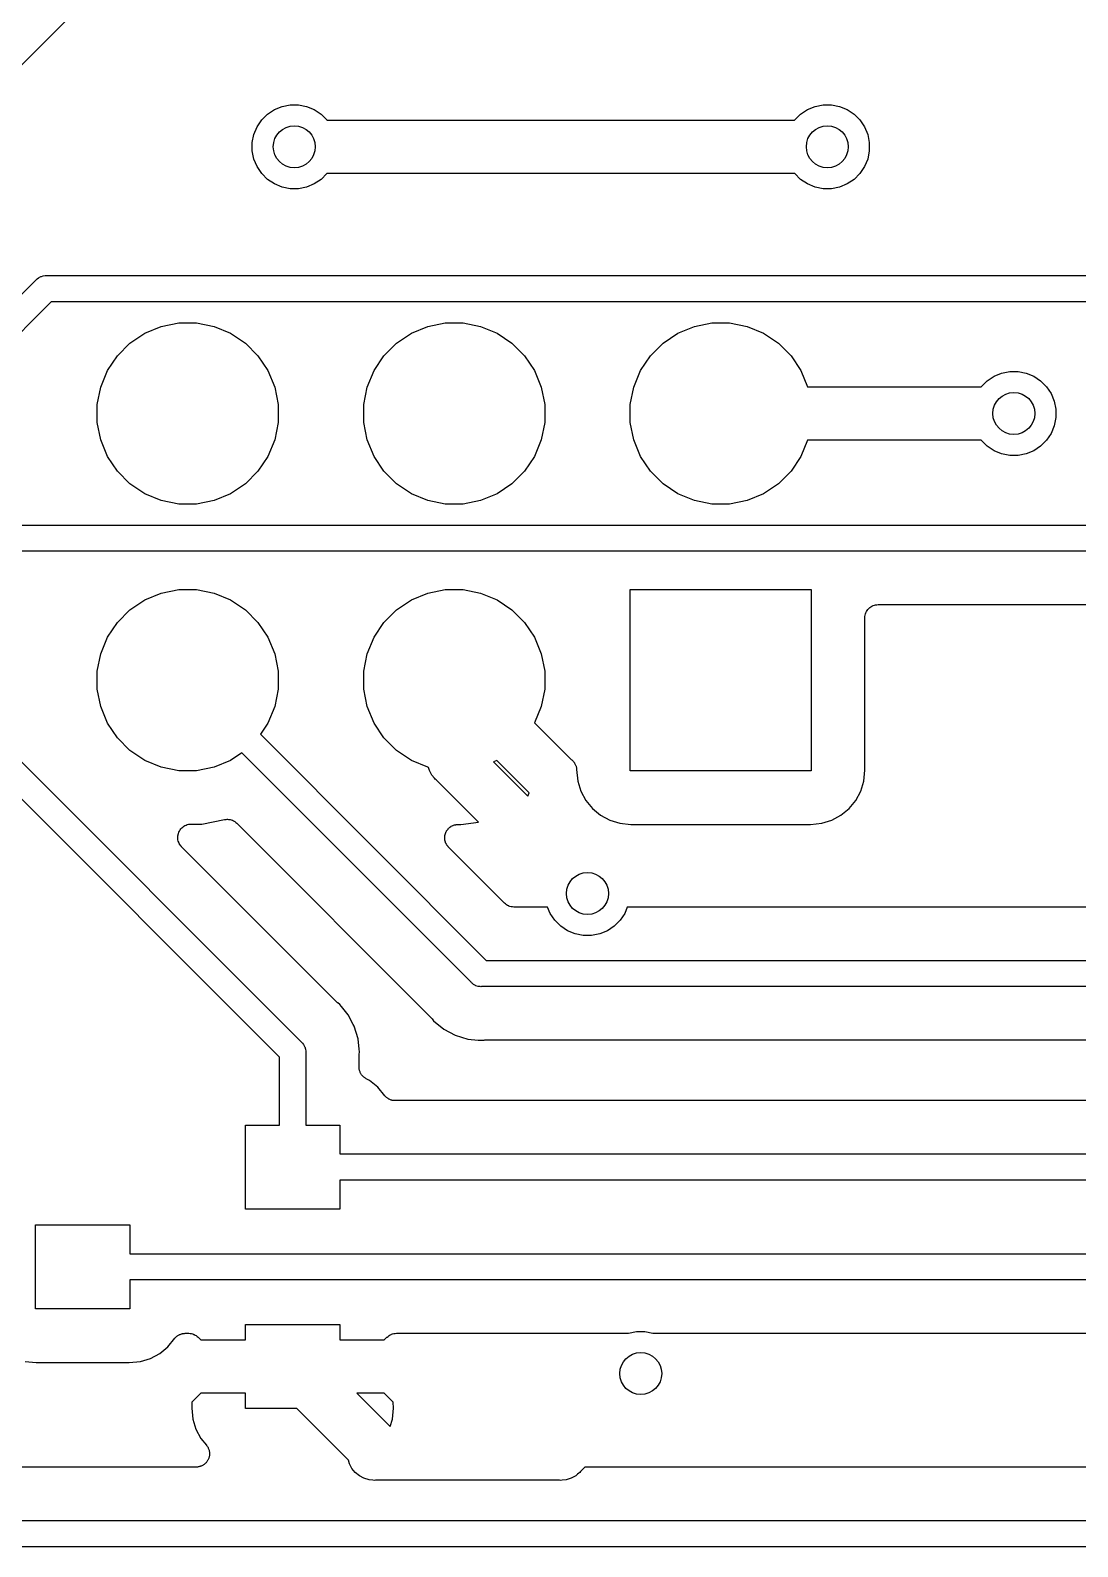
# Model space of a CAD drawing. Extents: x 0.71 to 5.18, y -2.29 to -0.62.
# Drawn here: x 2.591 to 2.984, y -2.275 to -1.706 of the extents above; entities that cross this region are included whole.
import ezdxf

# ---------------------------------------------------------------- set-up
doc = ezdxf.new("R2010")
doc.units = 0
doc.header["$MEASUREMENT"] = 0
doc.layers.add('BLACK', color=7, linetype='CONTINUOUS')

msp = doc.modelspace()

# ---------------------------------------------------------------- linework, layer by layer
at = {"layer": 'BLACK', "linetype": 'CONTINUOUS'}
for p, q in [((2.80204, -1.50492), (2.47727, -1.82969)), ((2.67777, -1.73996), (2.67996, -1.73777)), ((2.67996, -1.73777), (2.68254, -1.73604)), ((2.68254, -1.73604), (2.68541, -1.73486)), ((2.68541, -1.73486), (2.68845, -1.73425)), ((2.68845, -1.73425), (2.69155, -1.73425)), ((2.69155, -1.73425), (2.69459, -1.73486)), ((2.69459, -1.73486), (2.69746, -1.73604)), ((2.69746, -1.73604), (2.70004, -1.73777)), ((2.70004, -1.73777), (2.70223, -1.73996)), ((2.87777, -1.73996), (2.87996, -1.73777)), ((2.87996, -1.73777), (2.88254, -1.73604)), ((2.88254, -1.73604), (2.88541, -1.73486)), ((2.88541, -1.73486), (2.88845, -1.73425)), ((2.88845, -1.73425), (2.89155, -1.73425)), ((2.89155, -1.73425), (2.89459, -1.73486)), ((2.89459, -1.73486), (2.89746, -1.73604)), ((2.89746, -1.73604), (2.90004, -1.73777)), ((2.90004, -1.73777), (2.90223, -1.73996)), ((2.67425, -1.74845), (2.67486, -1.74541)), ((2.67486, -1.74541), (2.67604, -1.74254)), ((2.67604, -1.74254), (2.67777, -1.73996)), ((2.70223, -1.73996), (2.70226, -1.74)), ((2.70226, -1.74), (2.87774, -1.74)), ((2.87774, -1.74), (2.87777, -1.73996)), ((2.90223, -1.73996), (2.90396, -1.74254)), ((2.90396, -1.74254), (2.90514, -1.74541)), ((2.90514, -1.74541), (2.90575, -1.74845)), ((2.67425, -1.75155), (2.67425, -1.74845)), ((2.90575, -1.74845), (2.90575, -1.75155)), ((2.67486, -1.75459), (2.67425, -1.75155)), ((2.67604, -1.75746), (2.67486, -1.75459)), ((2.90514, -1.75459), (2.90396, -1.75746)), ((2.90575, -1.75155), (2.90514, -1.75459)), ((2.67777, -1.76004), (2.67604, -1.75746)), ((2.67996, -1.76223), (2.67777, -1.76004)), ((2.68254, -1.76396), (2.67996, -1.76223)), ((2.70004, -1.76223), (2.69746, -1.76396)), ((2.70223, -1.76004), (2.70004, -1.76223)), ((2.70226, -1.76), (2.70223, -1.76004)), ((2.87774, -1.76), (2.70226, -1.76)), ((2.87777, -1.76004), (2.87774, -1.76)), ((2.87996, -1.76223), (2.87777, -1.76004)), ((2.88254, -1.76396), (2.87996, -1.76223)), ((2.90004, -1.76223), (2.89746, -1.76396)), ((2.90223, -1.76004), (2.90004, -1.76223)), ((2.90396, -1.75746), (2.90223, -1.76004)), ((2.68541, -1.76514), (2.68254, -1.76396)), ((2.68845, -1.76575), (2.68541, -1.76514)), ((2.69155, -1.76575), (2.68845, -1.76575)), ((2.69459, -1.76514), (2.69155, -1.76575)), ((2.69746, -1.76396), (2.69459, -1.76514)), ((2.88541, -1.76514), (2.88254, -1.76396)), ((2.88845, -1.76575), (2.88541, -1.76514)), ((2.89155, -1.76575), (2.88845, -1.76575)), ((2.89459, -1.76514), (2.89155, -1.76575)), ((2.89746, -1.76396), (2.89459, -1.76514)), ((2.57031, -1.82273), (2.5931, -1.79994)), ((2.5931, -1.79994), (2.59326, -1.79975)), ((2.59326, -1.79975), (2.59348, -1.79956)), ((2.59348, -1.79956), (2.594, -1.79914)), ((2.594, -1.79914), (2.59486, -1.79868)), ((2.59486, -1.79868), (2.59513, -1.7986)), ((2.59513, -1.7986), (2.59579, -1.7984)), ((2.59579, -1.7984), (2.59651, -1.79833)), ((2.59651, -1.79833), (2.59675, -1.7983)), ((2.59651, -1.79833), (2.59651, -1.79833)), ((2.59675, -1.7983), (2.59699, -1.79833)), ((2.59699, -1.79833), (3.62471, -1.79833)), ((2.59879, -1.80817), (2.57727, -1.82969)), ((3.62651, -1.80817), (2.59879, -1.80817)), ((2.63392, -1.81991), (2.6401, -1.81735)), ((2.6401, -1.81735), (2.64666, -1.81604)), ((2.64666, -1.81604), (2.65334, -1.81604)), ((2.65334, -1.81604), (2.6599, -1.81735)), ((2.6599, -1.81735), (2.66608, -1.81991)), ((2.73392, -1.81991), (2.7401, -1.81735)), ((2.7401, -1.81735), (2.74666, -1.81604)), ((2.74666, -1.81604), (2.75334, -1.81604)), ((2.75334, -1.81604), (2.7599, -1.81735)), ((2.7599, -1.81735), (2.76608, -1.81991)), ((2.83392, -1.81991), (2.8401, -1.81735)), ((2.8401, -1.81735), (2.84666, -1.81604)), ((2.84666, -1.81604), (2.85334, -1.81604)), ((2.85334, -1.81604), (2.8599, -1.81735)), ((2.8599, -1.81735), (2.86608, -1.81991)), ((2.62362, -1.82835), (2.62835, -1.82362)), ((2.62835, -1.82362), (2.63392, -1.81991)), ((2.66608, -1.81991), (2.67165, -1.82362)), ((2.67165, -1.82362), (2.67638, -1.82835)), ((2.72362, -1.82835), (2.72835, -1.82362)), ((2.72835, -1.82362), (2.73392, -1.81991)), ((2.76608, -1.81991), (2.77165, -1.82362)), ((2.77165, -1.82362), (2.77638, -1.82835)), ((2.82362, -1.82835), (2.82835, -1.82362)), ((2.82835, -1.82362), (2.83392, -1.81991)), ((2.86608, -1.81991), (2.87165, -1.82362)), ((2.87165, -1.82362), (2.87638, -1.82835)), ((2.61991, -1.83392), (2.62362, -1.82835)), ((2.67638, -1.82835), (2.68009, -1.83392)), ((2.71991, -1.83392), (2.72362, -1.82835)), ((2.77638, -1.82835), (2.78009, -1.83392)), ((2.81991, -1.83392), (2.82362, -1.82835)), ((2.87638, -1.82835), (2.88009, -1.83392)), ((2.61735, -1.8401), (2.61991, -1.83392)), ((2.68009, -1.83392), (2.68265, -1.8401)), ((2.71735, -1.8401), (2.71991, -1.83392)), ((2.78009, -1.83392), (2.78265, -1.8401)), ((2.81735, -1.8401), (2.81991, -1.83392)), ((2.88009, -1.83392), (2.88261, -1.84)), ((2.94996, -1.83777), (2.95254, -1.83604)), ((2.95254, -1.83604), (2.95541, -1.83486)), ((2.95541, -1.83486), (2.95845, -1.83425)), ((2.95845, -1.83425), (2.96155, -1.83425)), ((2.96155, -1.83425), (2.96459, -1.83486)), ((2.96459, -1.83486), (2.96746, -1.83604)), ((2.96746, -1.83604), (2.97004, -1.83777)), ((2.61604, -1.84666), (2.61735, -1.8401)), ((2.68265, -1.8401), (2.68396, -1.84666)), ((2.71604, -1.84666), (2.71735, -1.8401)), ((2.78265, -1.8401), (2.78396, -1.84666)), ((2.81604, -1.84666), (2.81735, -1.8401)), ((2.88261, -1.84), (2.94774, -1.84)), ((2.94774, -1.84), (2.94777, -1.83996)), ((2.94777, -1.83996), (2.94996, -1.83777)), ((2.97004, -1.83777), (2.97223, -1.83996)), ((2.97223, -1.83996), (2.97396, -1.84254)), ((2.61604, -1.85334), (2.61604, -1.84666)), ((2.68396, -1.84666), (2.68396, -1.85334)), ((2.71604, -1.85334), (2.71604, -1.84666)), ((2.78396, -1.84666), (2.78396, -1.85334)), ((2.81604, -1.85334), (2.81604, -1.84666)), ((2.97396, -1.84254), (2.97514, -1.84541)), ((2.97514, -1.84541), (2.97575, -1.84845)), ((2.61735, -1.8599), (2.61604, -1.85334)), ((2.68396, -1.85334), (2.68265, -1.8599)), ((2.71735, -1.8599), (2.71604, -1.85334)), ((2.78396, -1.85334), (2.78265, -1.8599)), ((2.81735, -1.8599), (2.81604, -1.85334)), ((2.97575, -1.85155), (2.97514, -1.85459)), ((2.97575, -1.84845), (2.97575, -1.85155)), ((2.97396, -1.85746), (2.97223, -1.86004)), ((2.97514, -1.85459), (2.97396, -1.85746)), ((2.61991, -1.86608), (2.61735, -1.8599)), ((2.68265, -1.8599), (2.68009, -1.86608)), ((2.71991, -1.86608), (2.71735, -1.8599)), ((2.78265, -1.8599), (2.78009, -1.86608)), ((2.81991, -1.86608), (2.81735, -1.8599)), ((2.88261, -1.86), (2.88009, -1.86608)), ((2.94774, -1.86), (2.88261, -1.86)), ((2.94777, -1.86004), (2.94774, -1.86)), ((2.94996, -1.86223), (2.94777, -1.86004)), ((2.95254, -1.86396), (2.94996, -1.86223)), ((2.95541, -1.86514), (2.95254, -1.86396)), ((2.96746, -1.86396), (2.96459, -1.86514)), ((2.97004, -1.86223), (2.96746, -1.86396)), ((2.97223, -1.86004), (2.97004, -1.86223)), ((2.62362, -1.87165), (2.61991, -1.86608)), ((2.68009, -1.86608), (2.67638, -1.87165)), ((2.72362, -1.87165), (2.71991, -1.86608)), ((2.78009, -1.86608), (2.77638, -1.87165)), ((2.82362, -1.87165), (2.81991, -1.86608)), ((2.88009, -1.86608), (2.87638, -1.87165)), ((2.95845, -1.86575), (2.95541, -1.86514)), ((2.96155, -1.86575), (2.95845, -1.86575)), ((2.96459, -1.86514), (2.96155, -1.86575)), ((2.62835, -1.87638), (2.62362, -1.87165)), ((2.67638, -1.87165), (2.67165, -1.87638)), ((2.72835, -1.87638), (2.72362, -1.87165)), ((2.77638, -1.87165), (2.77165, -1.87638)), ((2.82835, -1.87638), (2.82362, -1.87165)), ((2.87638, -1.87165), (2.87165, -1.87638)), ((2.63392, -1.88009), (2.62835, -1.87638)), ((2.6401, -1.88265), (2.63392, -1.88009)), ((2.66608, -1.88009), (2.6599, -1.88265)), ((2.67165, -1.87638), (2.66608, -1.88009)), ((2.73392, -1.88009), (2.72835, -1.87638)), ((2.7401, -1.88265), (2.73392, -1.88009)), ((2.76608, -1.88009), (2.7599, -1.88265)), ((2.77165, -1.87638), (2.76608, -1.88009)), ((2.83392, -1.88009), (2.82835, -1.87638)), ((2.8401, -1.88265), (2.83392, -1.88009)), ((2.86608, -1.88009), (2.8599, -1.88265)), ((2.87165, -1.87638), (2.86608, -1.88009)), ((2.64666, -1.88396), (2.6401, -1.88265)), ((2.65334, -1.88396), (2.64666, -1.88396)), ((2.6599, -1.88265), (2.65334, -1.88396)), ((2.74666, -1.88396), (2.7401, -1.88265)), ((2.75334, -1.88396), (2.74666, -1.88396)), ((2.7599, -1.88265), (2.75334, -1.88396)), ((2.84666, -1.88396), (2.8401, -1.88265)), ((2.85334, -1.88396), (2.84666, -1.88396)), ((2.8599, -1.88265), (2.85334, -1.88396)), ((2.39879, -1.89183), (3.79291, -1.89183)), ((3.79291, -1.90167), (2.39699, -1.90167)), ((2.6401, -1.91735), (2.64666, -1.91604)), ((2.64666, -1.91604), (2.65334, -1.91604)), ((2.65334, -1.91604), (2.6599, -1.91735)), ((2.7401, -1.91735), (2.74666, -1.91604)), ((2.74666, -1.91604), (2.75334, -1.91604)), ((2.75334, -1.91604), (2.7599, -1.91735)), ((2.81604, -1.98396), (2.81604, -1.91604)), ((2.81604, -1.91604), (2.88396, -1.91604)), ((2.88396, -1.91604), (2.88396, -1.98396)), ((2.62835, -1.92362), (2.63392, -1.91991)), ((2.63392, -1.91991), (2.6401, -1.91735)), ((2.6599, -1.91735), (2.66608, -1.91991)), ((2.66608, -1.91991), (2.67165, -1.92362)), ((2.72835, -1.92362), (2.73392, -1.91991)), ((2.73392, -1.91991), (2.7401, -1.91735)), ((2.7599, -1.91735), (2.76608, -1.91991)), ((2.76608, -1.91991), (2.77165, -1.92362)), ((2.90765, -1.9219), (2.90811, -1.92177)), ((2.90811, -1.92177), (2.90812, -1.92177)), ((2.90812, -1.92177), (2.90814, -1.92176)), ((2.90814, -1.92176), (2.90861, -1.92172)), ((2.90861, -1.92172), (2.90908, -1.92167)), ((2.90908, -1.92167), (3.26101, -1.92167)), ((2.62362, -1.92835), (2.62835, -1.92362)), ((2.67165, -1.92362), (2.67638, -1.92835)), ((2.72362, -1.92835), (2.72835, -1.92362)), ((2.77165, -1.92362), (2.77638, -1.92835)), ((2.90408, -1.9266), (2.90413, -1.92613)), ((2.90408, -1.92664), (2.90408, -1.9266)), ((2.90408, -1.92667), (2.90408, -1.92664)), ((2.90408, -1.92664), (2.90408, -1.92664)), ((2.90408, -1.92664), (2.90408, -1.92664)), ((2.90408, -1.98371), (2.90408, -1.92667)), ((2.90413, -1.92613), (2.90418, -1.92567)), ((2.90418, -1.92565), (2.90419, -1.92563)), ((2.90418, -1.92567), (2.90418, -1.92565)), ((2.90419, -1.92563), (2.90433, -1.92519)), ((2.90433, -1.92519), (2.90447, -1.92474)), ((2.90447, -1.92474), (2.90448, -1.92472)), ((2.90448, -1.9247), (2.90471, -1.92429)), ((2.90448, -1.92472), (2.90448, -1.9247)), ((2.90471, -1.92429), (2.90493, -1.92388)), ((2.90493, -1.92388), (2.90494, -1.92386)), ((2.90494, -1.92386), (2.90495, -1.92385)), ((2.90495, -1.92385), (2.90525, -1.92349)), ((2.90525, -1.92349), (2.90555, -1.92313)), ((2.90555, -1.92313), (2.90557, -1.92311)), ((2.90557, -1.92311), (2.90558, -1.9231)), ((2.90558, -1.9231), (2.90595, -1.92281)), ((2.90595, -1.92281), (2.90631, -1.92251)), ((2.90631, -1.92251), (2.90633, -1.9225)), ((2.90633, -1.9225), (2.90634, -1.92249)), ((2.90634, -1.92249), (2.90676, -1.92227)), ((2.90676, -1.92227), (2.90717, -1.92205)), ((2.90717, -1.92205), (2.90719, -1.92205)), ((2.90719, -1.92205), (2.9072, -1.92204)), ((2.9072, -1.92204), (2.90765, -1.9219)), ((2.61991, -1.93392), (2.62362, -1.92835)), ((2.67638, -1.92835), (2.68009, -1.93392)), ((2.71991, -1.93392), (2.72362, -1.92835)), ((2.77638, -1.92835), (2.78009, -1.93392)), ((2.61735, -1.9401), (2.61991, -1.93392)), ((2.68009, -1.93392), (2.68265, -1.9401)), ((2.71735, -1.9401), (2.71991, -1.93392)), ((2.78009, -1.93392), (2.78265, -1.9401)), ((2.61604, -1.94666), (2.61735, -1.9401)), ((2.68265, -1.9401), (2.68396, -1.94666)), ((2.71604, -1.94666), (2.71735, -1.9401)), ((2.78265, -1.9401), (2.78396, -1.94666)), ((2.61604, -1.95334), (2.61604, -1.94666)), ((2.68396, -1.94666), (2.68396, -1.95334)), ((2.71604, -1.95334), (2.71604, -1.94666)), ((2.78396, -1.94666), (2.78396, -1.95334)), ((2.61735, -1.9599), (2.61604, -1.95334)), ((2.68396, -1.95334), (2.68265, -1.9599)), ((2.71735, -1.9599), (2.71604, -1.95334)), ((2.78396, -1.95334), (2.78265, -1.9599)), ((2.61991, -1.96608), (2.61735, -1.9599)), ((2.68265, -1.9599), (2.68009, -1.96608)), ((2.71991, -1.96608), (2.71735, -1.9599)), ((2.78265, -1.9599), (2.78013, -1.96599)), ((2.62362, -1.97165), (2.61991, -1.96608)), ((2.68009, -1.96608), (2.67727, -1.97031)), ((2.72362, -1.97165), (2.71991, -1.96608)), ((2.78013, -1.96599), (2.79384, -1.9797)), ((2.57727, -1.97031), (2.69268, -2.08572)), ((2.62835, -1.97638), (2.62362, -1.97165)), ((2.67727, -1.97031), (2.76204, -2.05508)), ((2.72835, -1.97638), (2.72362, -1.97165)), ((2.68445, -2.09141), (2.57031, -1.97727)), ((2.63392, -1.98009), (2.62835, -1.97638)), ((2.67031, -1.97727), (2.66608, -1.98009)), ((2.75635, -2.06331), (2.67031, -1.97727)), ((2.73392, -1.98009), (2.72835, -1.97638)), ((2.6401, -1.98265), (2.63392, -1.98009)), ((2.64666, -1.98396), (2.6401, -1.98265)), ((2.65334, -1.98396), (2.64666, -1.98396)), ((2.6599, -1.98265), (2.65334, -1.98396)), ((2.66608, -1.98009), (2.6599, -1.98265)), ((2.7401, -1.98265), (2.73392, -1.98009)), ((2.74037, -1.98271), (2.7401, -1.98265)), ((2.74072, -1.98385), (2.74037, -1.98271)), ((2.74165, -1.98558), (2.74072, -1.98385)), ((2.76599, -1.98013), (2.76478, -1.98063)), ((2.76478, -1.98063), (2.77767, -1.99353)), ((2.77809, -1.99223), (2.76599, -1.98013)), ((2.79384, -1.9797), (2.79389, -1.97974)), ((2.79389, -1.97974), (2.79409, -1.97987)), ((2.79409, -1.97987), (2.79427, -1.98005)), ((2.79427, -1.98005), (2.79447, -1.98022)), ((2.79447, -1.98022), (2.79462, -1.9804)), ((2.79462, -1.9804), (2.79478, -1.98056)), ((2.79478, -1.98056), (2.79492, -1.98077)), ((2.79492, -1.98077), (2.79509, -1.98098)), ((2.79509, -1.98098), (2.79519, -1.98118)), ((2.79519, -1.98118), (2.79532, -1.98137)), ((2.79532, -1.98137), (2.79542, -1.98161)), ((2.79542, -1.98161), (2.79555, -1.98184)), ((2.79555, -1.98184), (2.79561, -1.98206)), ((2.79561, -1.98206), (2.7957, -1.98227)), ((2.7957, -1.98227), (2.79575, -1.98252)), ((2.79575, -1.98252), (2.79583, -1.98277)), ((2.79583, -1.98277), (2.79585, -1.983)), ((2.79585, -1.983), (2.7959, -1.98322)), ((2.7959, -1.98322), (2.7959, -1.98346)), ((2.7959, -1.98346), (2.7959, -1.98347)), ((2.7959, -1.98347), (2.79633, -1.98788)), ((2.88396, -1.98396), (2.81604, -1.98396)), ((2.90367, -1.98788), (2.90408, -1.98371)), ((2.74258, -1.98672), (2.74165, -1.98558)), ((2.74289, -1.98711), (2.74258, -1.98672)), ((2.74258, -1.98672), (2.74258, -1.98672)), ((2.74328, -1.98742), (2.74289, -1.98711)), ((2.75907, -2.00321), (2.74328, -1.98742)), ((2.79633, -1.98788), (2.79748, -1.99165)), ((2.90252, -1.99165), (2.90367, -1.98788)), ((2.77767, -1.99353), (2.77809, -1.99223)), ((2.79748, -1.99165), (2.79933, -1.99512)), ((2.79933, -1.99512), (2.80183, -1.99817)), ((2.89817, -1.99817), (2.90067, -1.99512)), ((2.90067, -1.99512), (2.90252, -1.99165)), ((2.80183, -1.99817), (2.80488, -2.00067)), ((2.80488, -2.00067), (2.80835, -2.00252)), ((2.89165, -2.00252), (2.89512, -2.00067)), ((2.89512, -2.00067), (2.89817, -1.99817)), ((2.64652, -2.00748), (2.64666, -2.00702)), ((2.64666, -2.00702), (2.64667, -2.00701)), ((2.64667, -2.007), (2.6469, -2.00658)), ((2.64667, -2.00701), (2.64667, -2.007)), ((2.6469, -2.00658), (2.64713, -2.00616)), ((2.64713, -2.00616), (2.64713, -2.00615)), ((2.64713, -2.00615), (2.64714, -2.00615)), ((2.64714, -2.00615), (2.64744, -2.00578)), ((2.64744, -2.00578), (2.64775, -2.00541)), ((2.64775, -2.00541), (2.64776, -2.0054)), ((2.64776, -2.0054), (2.64814, -2.00509)), ((2.64776, -2.0054), (2.64776, -2.0054)), ((2.64814, -2.00509), (2.6485, -2.00479)), ((2.6485, -2.00479), (2.64851, -2.00479)), ((2.64851, -2.00479), (2.64852, -2.00478)), ((2.64852, -2.00478), (2.64894, -2.00456)), ((2.64894, -2.00456), (2.64937, -2.00433)), ((2.64937, -2.00433), (2.64937, -2.00433)), ((2.64937, -2.00433), (2.64938, -2.00433)), ((2.64938, -2.00433), (2.64984, -2.00419)), ((2.64984, -2.00419), (2.6503, -2.00405)), ((2.6503, -2.00405), (2.65031, -2.00405)), ((2.65031, -2.00405), (2.65032, -2.00405)), ((2.65032, -2.00405), (2.65079, -2.004)), ((2.65079, -2.004), (2.65127, -2.00396)), ((2.65127, -2.00396), (2.65531, -2.00396)), ((2.65531, -2.00396), (2.66387, -2.00226)), ((2.66387, -2.00226), (2.66389, -2.00225)), ((2.66389, -2.00225), (2.66394, -2.00224)), ((2.66389, -2.00225), (2.66389, -2.00225)), ((2.66389, -2.00225), (2.66389, -2.00225)), ((2.66394, -2.00224), (2.6644, -2.0022)), ((2.6644, -2.0022), (2.66486, -2.00216)), ((2.66486, -2.00216), (2.66489, -2.00216)), ((2.66489, -2.00216), (2.66491, -2.00216)), ((2.66491, -2.00216), (2.66537, -2.00221)), ((2.66537, -2.00221), (2.66583, -2.00226)), ((2.66583, -2.00226), (2.66586, -2.00226)), ((2.66586, -2.00226), (2.66588, -2.00227)), ((2.66588, -2.00227), (2.66632, -2.00241)), ((2.66632, -2.00241), (2.66677, -2.00254)), ((2.66677, -2.00254), (2.66679, -2.00255)), ((2.66679, -2.00255), (2.66681, -2.00256)), ((2.66681, -2.00256), (2.66722, -2.00278)), ((2.66722, -2.00278), (2.66763, -2.003)), ((2.66763, -2.003), (2.66764, -2.00302)), ((2.66764, -2.00302), (2.66767, -2.00303)), ((2.66767, -2.00303), (2.66802, -2.00333)), ((2.66802, -2.00333), (2.66838, -2.00362)), ((2.66838, -2.00362), (2.74134, -2.07658)), ((2.74683, -2.00716), (2.74689, -2.00705)), ((2.74689, -2.00705), (2.74693, -2.00694)), ((2.74693, -2.00694), (2.74712, -2.00662)), ((2.74712, -2.00662), (2.74729, -2.0063)), ((2.74729, -2.0063), (2.74737, -2.00621)), ((2.74737, -2.00621), (2.74744, -2.0061)), ((2.74744, -2.0061), (2.74769, -2.00584)), ((2.74769, -2.00584), (2.74792, -2.00556)), ((2.74792, -2.00556), (2.74802, -2.00548)), ((2.74802, -2.00548), (2.7481, -2.00539)), ((2.7481, -2.00539), (2.74839, -2.00517)), ((2.74839, -2.00517), (2.74868, -2.00494)), ((2.74868, -2.00494), (2.74879, -2.00488)), ((2.74879, -2.00488), (2.74889, -2.00481)), ((2.74889, -2.00481), (2.74922, -2.00466)), ((2.74922, -2.00466), (2.74954, -2.00449)), ((2.74954, -2.00449), (2.74966, -2.00445)), ((2.74966, -2.00445), (2.74977, -2.0044)), ((2.74977, -2.0044), (2.75013, -2.00431)), ((2.75013, -2.00431), (2.75048, -2.00421)), ((2.75048, -2.00421), (2.7506, -2.0042)), ((2.7506, -2.0042), (2.75072, -2.00417)), ((2.75072, -2.00417), (2.75108, -2.00415)), ((2.75108, -2.00415), (2.75145, -2.00412)), ((2.75145, -2.00412), (2.75157, -2.00413)), ((2.75157, -2.00413), (2.75169, -2.00412)), ((2.75169, -2.00412), (2.75245, -2.00416)), ((2.75245, -2.00416), (2.75907, -2.00321)), ((2.80835, -2.00252), (2.81212, -2.00367)), ((2.81212, -2.00367), (2.81629, -2.00408)), ((2.81629, -2.00408), (2.88371, -2.00408)), ((2.88371, -2.00408), (2.88788, -2.00367)), ((2.88788, -2.00367), (2.89165, -2.00252)), ((2.64627, -2.0089), (2.64632, -2.00843)), ((2.64627, -2.00891), (2.64627, -2.0089)), ((2.64627, -2.00892), (2.64627, -2.00891)), ((2.64632, -2.0094), (2.64627, -2.00892)), ((2.64632, -2.00843), (2.64637, -2.00795)), ((2.64636, -2.00988), (2.64632, -2.0094)), ((2.64636, -2.00989), (2.64636, -2.00988)), ((2.64636, -2.00988), (2.64636, -2.00988)), ((2.64649, -2.01035), (2.64636, -2.00989)), ((2.64637, -2.00795), (2.64638, -2.00794)), ((2.64638, -2.00793), (2.64652, -2.00748)), ((2.64638, -2.00794), (2.64638, -2.00793)), ((2.64663, -2.01081), (2.64649, -2.01035)), ((2.64663, -2.01082), (2.64663, -2.01081)), ((2.64664, -2.01083), (2.64663, -2.01082)), ((2.64686, -2.01125), (2.64664, -2.01083)), ((2.64708, -2.01168), (2.64686, -2.01125)), ((2.64708, -2.01169), (2.64708, -2.01168)), ((2.64709, -2.01169), (2.64708, -2.01169)), ((2.64739, -2.01207), (2.64709, -2.01169)), ((2.64769, -2.01244), (2.64739, -2.01207)), ((2.6477, -2.01245), (2.64769, -2.01244)), ((2.6477, -2.01246), (2.6477, -2.01245)), ((2.64774, -2.01249), (2.6477, -2.01246)), ((2.6477, -2.01246), (2.6477, -2.01246)), ((2.70595, -2.07071), (2.64774, -2.01249)), ((2.74643, -2.00906), (2.74644, -2.00894)), ((2.74646, -2.00943), (2.74643, -2.00906)), ((2.74644, -2.00882), (2.7465, -2.00846)), ((2.74644, -2.00894), (2.74644, -2.00882)), ((2.74648, -2.00979), (2.74646, -2.00943)), ((2.7465, -2.00991), (2.74648, -2.00979)), ((2.7465, -2.00846), (2.74654, -2.00809)), ((2.74652, -2.01004), (2.7465, -2.00991)), ((2.74662, -2.01039), (2.74652, -2.01004)), ((2.74654, -2.00809), (2.74657, -2.00797)), ((2.74657, -2.00797), (2.74659, -2.00785)), ((2.74659, -2.00785), (2.74672, -2.00751)), ((2.7467, -2.01074), (2.74662, -2.01039)), ((2.74675, -2.01085), (2.7467, -2.01074)), ((2.74672, -2.00751), (2.74683, -2.00716)), ((2.74679, -2.01097), (2.74675, -2.01085)), ((2.74696, -2.0113), (2.74679, -2.01097)), ((2.74711, -2.01163), (2.74696, -2.0113)), ((2.74718, -2.01173), (2.74711, -2.01163)), ((2.74724, -2.01184), (2.74718, -2.01173)), ((2.74746, -2.01212), (2.74724, -2.01184)), ((2.74768, -2.01242), (2.74746, -2.01212)), ((2.74777, -2.0125), (2.74768, -2.01242)), ((2.74785, -2.0126), (2.74777, -2.0125)), ((2.74789, -2.01265), (2.74785, -2.0126)), ((2.76886, -2.03361), (2.74789, -2.01265)), ((2.76921, -2.03391), (2.76886, -2.03361)), ((2.76957, -2.0342), (2.76921, -2.03391)), ((2.76959, -2.03422), (2.76957, -2.0342)), ((2.76961, -2.03423), (2.76959, -2.03422)), ((2.77002, -2.03445), (2.76961, -2.03423)), ((2.77042, -2.03467), (2.77002, -2.03445)), ((2.77045, -2.03468), (2.77042, -2.03467)), ((2.77047, -2.03469), (2.77045, -2.03468)), ((2.77091, -2.03483), (2.77047, -2.03469)), ((2.77135, -2.03497), (2.77091, -2.03483)), ((2.77138, -2.03497), (2.77135, -2.03497)), ((2.77141, -2.03498), (2.77138, -2.03497)), ((2.77186, -2.03503), (2.77141, -2.03498)), ((2.77232, -2.03508), (2.77186, -2.03503)), ((2.77238, -2.03508), (2.77232, -2.03508)), ((2.77239, -2.03508), (2.77238, -2.03508)), ((2.77238, -2.03508), (2.77238, -2.03508)), ((2.77238, -2.03508), (2.77238, -2.03508)), ((2.78506, -2.03508), (2.77239, -2.03508)), ((2.78604, -2.03746), (2.78506, -2.03508)), ((2.81494, -2.03508), (2.81396, -2.03746)), ((3.18229, -2.03508), (2.81494, -2.03508)), ((2.78777, -2.04004), (2.78604, -2.03746)), ((2.78996, -2.04223), (2.78777, -2.04004)), ((2.81223, -2.04004), (2.81004, -2.04223)), ((2.81396, -2.03746), (2.81223, -2.04004)), ((2.79254, -2.04396), (2.78996, -2.04223)), ((2.79541, -2.04514), (2.79254, -2.04396)), ((2.79845, -2.04575), (2.79541, -2.04514)), ((2.80155, -2.04575), (2.79845, -2.04575)), ((2.80459, -2.04514), (2.80155, -2.04575)), ((2.80746, -2.04396), (2.80459, -2.04514)), ((2.81004, -2.04223), (2.80746, -2.04396)), ((2.76204, -2.05508), (3.19499, -2.05508)), ((2.7565, -2.0635), (2.75635, -2.06331)), ((2.75669, -2.06365), (2.7565, -2.0635)), ((2.75725, -2.06411), (2.75669, -2.06365)), ((2.75802, -2.06452), (2.75725, -2.06411)), ((2.75811, -2.06457), (2.75802, -2.06452)), ((2.75904, -2.06485), (2.75811, -2.06457)), ((2.75976, -2.06492), (2.75904, -2.06485)), ((2.76, -2.06494), (2.75976, -2.06492)), ((2.75976, -2.06492), (2.75976, -2.06492)), ((2.76024, -2.06492), (2.76, -2.06494)), ((3.19499, -2.06492), (2.76024, -2.06492)), ((2.70612, -2.07084), (2.70595, -2.07071)), ((2.70626, -2.07099), (2.70612, -2.07084)), ((2.70632, -2.07104), (2.70626, -2.07099)), ((2.70708, -2.07166), (2.70632, -2.07104)), ((2.7077, -2.07242), (2.70708, -2.07166)), ((2.71019, -2.07546), (2.7077, -2.07242)), ((2.71212, -2.07906), (2.71019, -2.07546)), ((2.71251, -2.07979), (2.71212, -2.07906)), ((2.71393, -2.08448), (2.71251, -2.07979)), ((2.74134, -2.07658), (2.74139, -2.07663)), ((2.74139, -2.07663), (2.74152, -2.0768)), ((2.74152, -2.0768), (2.74167, -2.07695)), ((2.74167, -2.07695), (2.74229, -2.07771)), ((2.74229, -2.07771), (2.74609, -2.08082)), ((2.74609, -2.08082), (2.75042, -2.08314)), ((2.69268, -2.08572), (2.69287, -2.08587)), ((2.69287, -2.08587), (2.69302, -2.08606)), ((2.69302, -2.08606), (2.69348, -2.08662)), ((2.69348, -2.08662), (2.69385, -2.08732)), ((2.71431, -2.08838), (2.71393, -2.08448)), ((2.75042, -2.08314), (2.75511, -2.08456)), ((2.75511, -2.08456), (2.75902, -2.08495)), ((2.75902, -2.08495), (2.75902, -2.08495)), ((2.75902, -2.08495), (2.76, -2.08504)), ((2.76, -2.08504), (2.76098, -2.08495)), ((2.76098, -2.08495), (2.76105, -2.08494)), ((2.76105, -2.08494), (2.76126, -2.08494)), ((2.76126, -2.08494), (2.76147, -2.08492)), ((2.76147, -2.08492), (3.18229, -2.08492)), ((2.68445, -2.11685), (2.68445, -2.09141)), ((2.69385, -2.08732), (2.69394, -2.08748)), ((2.69394, -2.08748), (2.69422, -2.08841)), ((2.69422, -2.08841), (2.69429, -2.08913)), ((2.69429, -2.08913), (2.69429, -2.08913)), ((2.69429, -2.08913), (2.69432, -2.08937)), ((2.69432, -2.08937), (2.69429, -2.08961)), ((2.69429, -2.08961), (2.69429, -2.11685)), ((2.71429, -2.09077), (2.71432, -2.09056)), ((2.71429, -2.09084), (2.71429, -2.09077)), ((2.71429, -2.09503), (2.71429, -2.09084)), ((2.71432, -2.08839), (2.71431, -2.08838)), ((2.71441, -2.08937), (2.71432, -2.08839)), ((2.71432, -2.09035), (2.71441, -2.08937)), ((2.71432, -2.09056), (2.71432, -2.09035)), ((2.71431, -2.09525), (2.71429, -2.09503)), ((2.71431, -2.09547), (2.71431, -2.09525)), ((2.71436, -2.09573), (2.71431, -2.09547)), ((2.71439, -2.096), (2.71436, -2.09573)), ((2.71445, -2.09621), (2.71439, -2.096)), ((2.71449, -2.09643), (2.71445, -2.09621)), ((2.71459, -2.09668), (2.71449, -2.09643)), ((2.71467, -2.09693), (2.71459, -2.09668)), ((2.71477, -2.09713), (2.71467, -2.09693)), ((2.71486, -2.09733), (2.71477, -2.09713)), ((2.715, -2.09756), (2.71486, -2.09733)), ((2.71513, -2.09779), (2.715, -2.09756)), ((2.71527, -2.09797), (2.71513, -2.09779)), ((2.71539, -2.09815), (2.71527, -2.09797)), ((2.71557, -2.09834), (2.71539, -2.09815)), ((2.71574, -2.09855), (2.71557, -2.09834)), ((2.71591, -2.09869), (2.71574, -2.09855)), ((2.71607, -2.09885), (2.71591, -2.09869)), ((2.71629, -2.099), (2.71607, -2.09885)), ((2.7165, -2.09917), (2.71629, -2.099)), ((2.71669, -2.09928), (2.7165, -2.09917)), ((2.71687, -2.0994), (2.71669, -2.09928)), ((2.71693, -2.09944), (2.71687, -2.0994)), ((2.71825, -2.10014), (2.71693, -2.09944)), ((2.7213, -2.10264), (2.71825, -2.10014)), ((2.72393, -2.10585), (2.7213, -2.10264)), ((2.72409, -2.106), (2.72393, -2.10585)), ((2.72422, -2.10618), (2.72409, -2.106)), ((2.72443, -2.10635), (2.72422, -2.10618)), ((2.72462, -2.10654), (2.72443, -2.10635)), ((2.7248, -2.10666), (2.72462, -2.10654)), ((2.72497, -2.1068), (2.7248, -2.10666)), ((2.72521, -2.10693), (2.72497, -2.1068)), ((2.72543, -2.10708), (2.72521, -2.10693)), ((2.72563, -2.10717), (2.72543, -2.10708)), ((2.72583, -2.10727), (2.72563, -2.10717)), ((2.72608, -2.10735), (2.72583, -2.10727)), ((2.72633, -2.10746), (2.72608, -2.10735)), ((2.72655, -2.1075), (2.72633, -2.10746)), ((2.72676, -2.10757), (2.72655, -2.1075)), ((2.72702, -2.1076), (2.72676, -2.10757)), ((2.72729, -2.10765), (2.72702, -2.1076)), ((2.72751, -2.10765), (2.72729, -2.10765)), ((2.72773, -2.10768), (2.72751, -2.10765)), ((2.7278, -2.10768), (2.72773, -2.10768)), ((3.37883, -2.10768), (2.7278, -2.10768)), ((2.67165, -2.14835), (2.67165, -2.11685)), ((2.67165, -2.11685), (2.68445, -2.11685)), ((2.69429, -2.11685), (2.70709, -2.11685)), ((2.70709, -2.11685), (2.70709, -2.12768)), ((2.70709, -2.12768), (3.38918, -2.12768)), ((3.39098, -2.13752), (2.70709, -2.13752)), ((2.70709, -2.13752), (2.70709, -2.14835)), ((2.70709, -2.14835), (2.67165, -2.14835)), ((2.59291, -2.18575), (2.59291, -2.15425)), ((2.59291, -2.15425), (2.62835, -2.15425)), ((2.62835, -2.15425), (2.62835, -2.16508)), ((2.62835, -2.16508), (3.78796, -2.16508)), ((3.78976, -2.17492), (2.62835, -2.17492)), ((2.62835, -2.17492), (2.62835, -2.18575)), ((2.62835, -2.18575), (2.59291, -2.18575)), ((2.67165, -2.1974), (2.67165, -2.19165)), ((2.67165, -2.19165), (2.70709, -2.19165)), ((2.70709, -2.19165), (2.70709, -2.1974)), ((2.81541, -2.19486), (2.81845, -2.19425)), ((2.81845, -2.19425), (2.82155, -2.19425)), ((2.82155, -2.19425), (2.82459, -2.19486)), ((2.63951, -2.20246), (2.64256, -2.19996)), ((2.64256, -2.19996), (2.64519, -2.19675)), ((2.64519, -2.19675), (2.64524, -2.1967)), ((2.64524, -2.1967), (2.64539, -2.19654)), ((2.64539, -2.19654), (2.64553, -2.19637)), ((2.64553, -2.19637), (2.64574, -2.1962)), ((2.64574, -2.1962), (2.64593, -2.19602)), ((2.64593, -2.19602), (2.64612, -2.1959)), ((2.64612, -2.1959), (2.64629, -2.19576)), ((2.64629, -2.19576), (2.64653, -2.19563)), ((2.64653, -2.19563), (2.64675, -2.19548)), ((2.64675, -2.19548), (2.64696, -2.1954)), ((2.64696, -2.1954), (2.64715, -2.1953)), ((2.64715, -2.1953), (2.64741, -2.19522)), ((2.64741, -2.19522), (2.64766, -2.19512)), ((2.64766, -2.19512), (2.64787, -2.19508)), ((2.64787, -2.19508), (2.64808, -2.19502)), ((2.64808, -2.19502), (2.64835, -2.19499)), ((2.64835, -2.19499), (2.64862, -2.19494)), ((2.64862, -2.19494), (2.64884, -2.19494)), ((2.64884, -2.19494), (2.64906, -2.19492)), ((2.64906, -2.19492), (2.65042, -2.19492)), ((2.65042, -2.19492), (2.65044, -2.19492)), ((2.65044, -2.19492), (2.65044, -2.19492)), ((2.65044, -2.19492), (2.65044, -2.19492)), ((2.65044, -2.19492), (2.65049, -2.19492)), ((2.65049, -2.19492), (2.65095, -2.19497)), ((2.65095, -2.19497), (2.65141, -2.19502)), ((2.65141, -2.19502), (2.65144, -2.19503)), ((2.65144, -2.19503), (2.65146, -2.19503)), ((2.65146, -2.19503), (2.6519, -2.19517)), ((2.6519, -2.19517), (2.65234, -2.19531)), ((2.65234, -2.19531), (2.65237, -2.19532)), ((2.65237, -2.19532), (2.65239, -2.19533)), ((2.65239, -2.19533), (2.6528, -2.19555)), ((2.6528, -2.19555), (2.6532, -2.19577)), ((2.6532, -2.19577), (2.65322, -2.19578)), ((2.65322, -2.19578), (2.65325, -2.1958)), ((2.65325, -2.1958), (2.6536, -2.19609)), ((2.6536, -2.19609), (2.65396, -2.19639)), ((2.65396, -2.19639), (2.65497, -2.1974)), ((2.65497, -2.1974), (2.67165, -2.1974)), ((2.70709, -2.1974), (2.72377, -2.1974)), ((2.72377, -2.1974), (2.72478, -2.19639)), ((2.72478, -2.19639), (2.72479, -2.19637)), ((2.72479, -2.19637), (2.72483, -2.19634)), ((2.72479, -2.19637), (2.72479, -2.19637)), ((2.72479, -2.19637), (2.72479, -2.19637)), ((2.72483, -2.19634), (2.72519, -2.19605)), ((2.72519, -2.19605), (2.72555, -2.19576)), ((2.72555, -2.19576), (2.72557, -2.19574)), ((2.72557, -2.19574), (2.72559, -2.19573)), ((2.72559, -2.19573), (2.72601, -2.19551)), ((2.72601, -2.19551), (2.72641, -2.1953)), ((2.72641, -2.1953), (2.72644, -2.19529)), ((2.72644, -2.19529), (2.72646, -2.19528)), ((2.72646, -2.19528), (2.7269, -2.19515)), ((2.7269, -2.19515), (2.72735, -2.19502)), ((2.72735, -2.19502), (2.72737, -2.19501)), ((2.72737, -2.19501), (2.7274, -2.19501)), ((2.7274, -2.19501), (2.72786, -2.19497)), ((2.72786, -2.19497), (2.72832, -2.19492)), ((2.72832, -2.19492), (2.81525, -2.19492)), ((2.81525, -2.19492), (2.81541, -2.19486)), ((2.82459, -2.19486), (2.82475, -2.19492)), ((2.82475, -2.19492), (3.78853, -2.19492)), ((2.58899, -2.20546), (2.59316, -2.20587)), ((2.59316, -2.20587), (2.6281, -2.20587)), ((2.6281, -2.20587), (2.63227, -2.20546)), ((2.63227, -2.20546), (2.63604, -2.20432)), ((2.63604, -2.20432), (2.63951, -2.20246)), ((2.65497, -2.2174), (2.6516, -2.22078)), ((2.67165, -2.2174), (2.65497, -2.2174)), ((2.67165, -2.22315), (2.67165, -2.2174)), ((2.71351, -2.2174), (2.72596, -2.22984)), ((2.72377, -2.2174), (2.71351, -2.2174)), ((2.72714, -2.22078), (2.72377, -2.2174)), ((2.6516, -2.22078), (2.65154, -2.22297)), ((2.65154, -2.22297), (2.65194, -2.22707)), ((2.7268, -2.22707), (2.7272, -2.22297)), ((2.7272, -2.22297), (2.72714, -2.22078)), ((2.65194, -2.22707), (2.65309, -2.23084)), ((2.69098, -2.22315), (2.67165, -2.22315)), ((2.7103, -2.24247), (2.69098, -2.22315)), ((2.72596, -2.22984), (2.7268, -2.22707)), ((2.65309, -2.23084), (2.65494, -2.23431)), ((2.65494, -2.23431), (2.65707, -2.23691)), ((2.65707, -2.23691), (2.65711, -2.23696)), ((2.65711, -2.23696), (2.65724, -2.23716)), ((2.65724, -2.23716), (2.65739, -2.23734)), ((2.65739, -2.23734), (2.65751, -2.23757)), ((2.65751, -2.23757), (2.65765, -2.23778)), ((2.65765, -2.23778), (2.65773, -2.238)), ((2.65773, -2.238), (2.65784, -2.23821)), ((2.65784, -2.23821), (2.65791, -2.23845)), ((2.65791, -2.23845), (2.65801, -2.23869)), ((2.65801, -2.23869), (2.65805, -2.23892)), ((2.65805, -2.23892), (2.65812, -2.23914)), ((2.65812, -2.23914), (2.65814, -2.23939)), ((2.65814, -2.23939), (2.65819, -2.23965)), ((2.65819, -2.23965), (2.65818, -2.23988)), ((2.65818, -2.23988), (2.65821, -2.24011)), ((2.65821, -2.24011), (2.65818, -2.24037)), ((2.65321, -2.24508), (2.52553, -2.24508)), ((2.65344, -2.24506), (2.65321, -2.24508)), ((2.65367, -2.24506), (2.65344, -2.24506)), ((2.65392, -2.24501), (2.65367, -2.24506)), ((2.65418, -2.24498), (2.65392, -2.24501)), ((2.6544, -2.24492), (2.65418, -2.24498)), ((2.65463, -2.24487), (2.6544, -2.24492)), ((2.65487, -2.24477), (2.65463, -2.24487)), ((2.65511, -2.2447), (2.65487, -2.24477)), ((2.65532, -2.24459), (2.65511, -2.2447)), ((2.65554, -2.2445), (2.65532, -2.24459)), ((2.65575, -2.24436), (2.65554, -2.2445)), ((2.65597, -2.24424), (2.65575, -2.24436)), ((2.65615, -2.24409), (2.65597, -2.24424)), ((2.65635, -2.24397), (2.65615, -2.24409)), ((2.65653, -2.24379), (2.65635, -2.24397)), ((2.65673, -2.24363), (2.65653, -2.24379)), ((2.65688, -2.24345), (2.65673, -2.24363)), ((2.65705, -2.24328), (2.65688, -2.24345)), ((2.65719, -2.24307), (2.65705, -2.24328)), ((2.65735, -2.24287), (2.65719, -2.24307)), ((2.65746, -2.24267), (2.65735, -2.24287)), ((2.65759, -2.24247), (2.65746, -2.24267)), ((2.65769, -2.24224), (2.65759, -2.24247)), ((2.65782, -2.24202), (2.65769, -2.24224)), ((2.65788, -2.24179), (2.65782, -2.24202)), ((2.65798, -2.24158), (2.65788, -2.24179)), ((2.65803, -2.24133), (2.65798, -2.24158)), ((2.6581, -2.24108), (2.65803, -2.24133)), ((2.65813, -2.24085), (2.6581, -2.24108)), ((2.65818, -2.24062), (2.65813, -2.24085)), ((2.65818, -2.24037), (2.65818, -2.24062)), ((2.71072, -2.24385), (2.7103, -2.24247)), ((2.71165, -2.24558), (2.71072, -2.24385)), ((2.71289, -2.24711), (2.71165, -2.24558)), ((2.79906, -2.24508), (2.79742, -2.24672)), ((3.79887, -2.24508), (2.79906, -2.24508)), ((2.71442, -2.24835), (2.71289, -2.24711)), ((2.71615, -2.24928), (2.71442, -2.24835)), ((2.71804, -2.24986), (2.71615, -2.24928)), ((2.7195, -2.25), (2.71804, -2.24986)), ((2.72, -2.25005), (2.7195, -2.25)), ((2.72049, -2.25), (2.72, -2.25005)), ((2.78951, -2.25), (2.72049, -2.25)), ((2.79, -2.25005), (2.78951, -2.25)), ((2.79049, -2.25), (2.79, -2.25005)), ((2.79196, -2.24986), (2.79049, -2.25)), ((2.79049, -2.25), (2.79049, -2.25)), ((2.79385, -2.24928), (2.79196, -2.24986)), ((2.79558, -2.24835), (2.79385, -2.24928)), ((2.79632, -2.24775), (2.79558, -2.24835)), ((2.79672, -2.24742), (2.79632, -2.24775)), ((2.79711, -2.24711), (2.79672, -2.24742)), ((2.79672, -2.24742), (2.79672, -2.24742)), ((2.79742, -2.24672), (2.79711, -2.24711)), ((2.28708, -2.26508), (3.80922, -2.26508)), ((3.81102, -2.27492), (2.28528, -2.27492))]:
    msp.add_line(p, q, dxfattribs=at)
at = {"layer": 'BLACK'}
for centre in [(2.69, -1.75), (2.89, -1.75), (2.96, -1.85), (2.8, -2.03), (2.82, -2.21)]:
    msp.add_circle(centre, 0.007874, dxfattribs=at)

doc.saveas('drawing.dxf')
